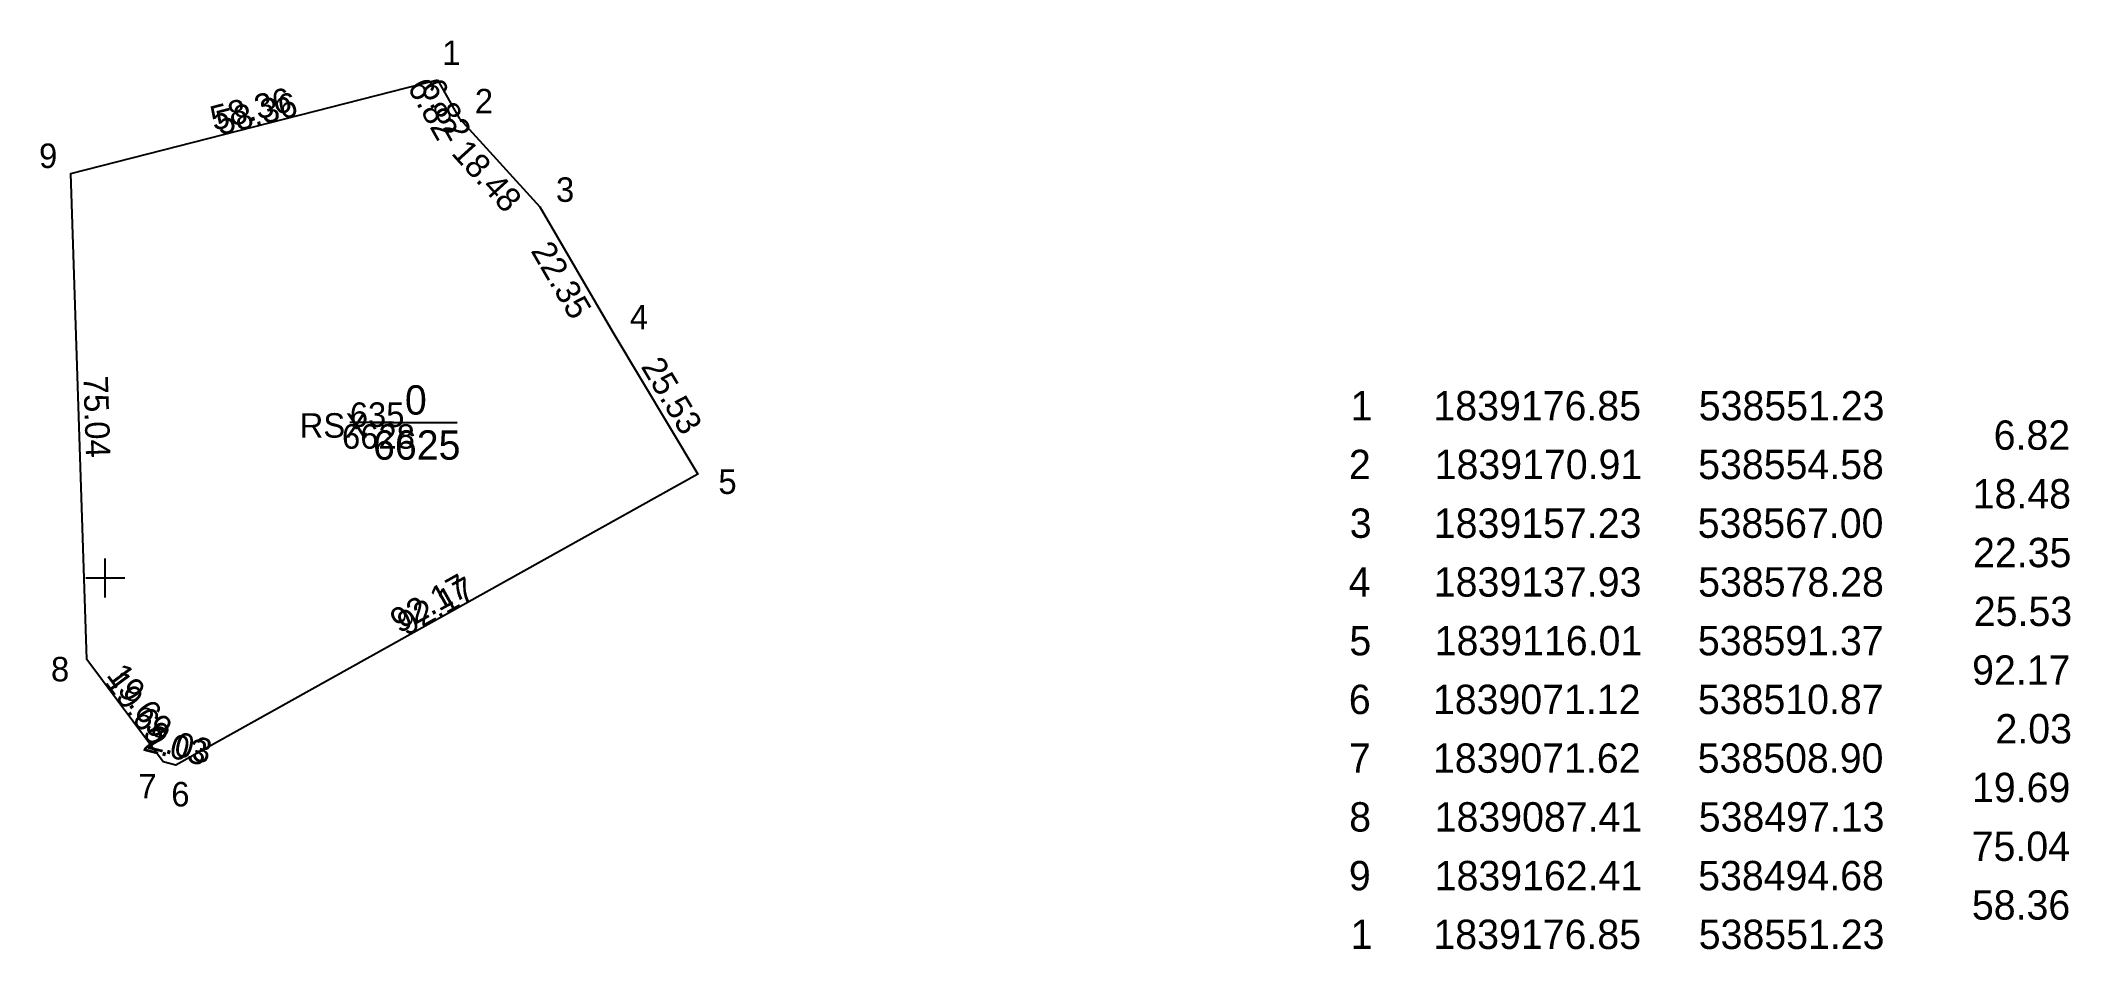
# Model space of a CAD drawing. Extents: x 538490 to 538803, y 1839043 to 1839183.
import ezdxf

# ---------------------------------------------------------------- set-up
doc = ezdxf.new("R2010")
doc.units = 0
for name, color, linetype in [('Level 10', 7, 'Continuous'), ('Level 13', 7, 'Continuous'), ('Level 49', 7, 'Continuous'), ('Level 53', 7, 'Continuous'), ('Level 9', 7, 'Continuous')]:
    doc.layers.add(name, color=color, linetype=linetype)

msp = doc.modelspace()

# ---------------------------------------------------------------- linework, layer by layer
at = {"layer": 'Level 10'}
msp.add_lwpolyline([(538551.23, 1839176.85), (538554.58, 1839170.91), (538567, 1839157.23), (538578.28, 1839137.93), (538591.37, 1839116.01), (538510.87, 1839071.12), (538508.9, 1839071.62), (538497.13, 1839087.41), (538494.68, 1839162.41)], close=True, dxfattribs=at)
at = {"layer": 'Level 9'}
for p, q in [((538554.58, 1839170.91), (538566.99, 1839157.24)), ((538537.7, 1839124.05), (538544.46, 1839124.05)), ((538541.27, 1839123.98), (538554.24, 1839123.98)), ((538500, 1839097), (538500, 1839103)), ((538497, 1839100), (538503, 1839100))]:
    msp.add_line(p, q, dxfattribs=at)

# ---------------------------------------------------------------- texts
at = {"layer": 'Level 13'}
for s, height, p in [('0', 4.53, (538546.2, 1839125.19)), ('.', 4.53, (538539.17, 1839121.71)), ('6625', 4.531, (538541.28, 1839118.24))]:
    msp.add_text(s, height=height, dxfattribs=at).set_placement(p)
at = {"layer": 'Level 49'}
for s, rotation, p in [('58.36', 14.3243, (538516.75, 1839168.98)), ('6.82', 299.4218, (538546.49, 1839175.73)), ('18.48', 312.2361, (538553.21, 1839165.45)), ('22.35', 300.3044, (538565.52, 1839150.48)), ('25.53', 300.8444, (538582.5, 1839132.62)), ('75.04', 271.871, (538496.61, 1839131.12)), ('92.17', 29.1458, (538545.31, 1839091.36)), ('19.69', 306.7012, (538500.06, 1839084.99)), ('2.03', 345.7586, (538505.6, 1839073.39))]:
    msp.add_text(s, height=3.776, rotation=rotation, dxfattribs=at).set_placement(p)
at = {"layer": 'Level 53'}
for s, height, p in [('1', 4.53, (538692.03, 1839124.3)), ('1839176.85', 4.531, (538704.8, 1839124.3)), ('538551.23', 4.531, (538745.71, 1839124.3)), ('6.82', 4.531, (538791.19, 1839119.77)), ('2', 4.53, (538691.76, 1839115.24)), ('1839170.91', 4.531, (538704.99, 1839115.24)), ('538554.58', 4.531, (538745.62, 1839115.24)), ('18.48', 4.531, (538787.95, 1839110.71)), ('3', 4.53, (538691.9, 1839106.18)), ('1839157.23', 4.531, (538704.86, 1839106.18)), ('538567.00', 4.531, (538745.55, 1839106.18)), ('22.35', 4.531, (538788.01, 1839101.65)), ('4', 4.53, (538691.73, 1839097.11)), ('1839137.93', 4.531, (538704.86, 1839097.11)), ('538578.28', 4.531, (538745.62, 1839097.11)), ('25.53', 4.531, (538788.13, 1839092.58)), ('5', 4.53, (538691.84, 1839088.05)), ('1839116.01', 4.531, (538704.99, 1839088.05)), ('538591.37', 4.531, (538745.58, 1839088.05)), ('92.17', 4.531, (538787.87, 1839083.52)), ('6', 4.53, (538691.75, 1839078.99)), ('1839071.12', 4.531, (538704.72, 1839078.99)), ('538510.87', 4.531, (538745.58, 1839078.99)), ('2.03', 4.531, (538791.47, 1839074.46)), ('7', 4.53, (538691.77, 1839069.93)), ('1839071.62', 4.531, (538704.72, 1839069.93)), ('538508.90', 4.531, (538745.55, 1839069.93)), ('19.69', 4.531, (538787.85, 1839065.4)), ('8', 4.53, (538691.81, 1839060.86)), ('1839087.41', 4.531, (538704.99, 1839060.86)), ('538497.13', 4.531, (538745.71, 1839060.86)), ('75.04', 4.531, (538787.8, 1839056.33)), ('9', 4.53, (538691.76, 1839051.8)), ('1839162.41', 4.531, (538704.99, 1839051.8)), ('538494.68', 4.531, (538745.62, 1839051.8)), ('58.36', 4.531, (538787.83, 1839047.27)), ('1', 4.53, (538692.03, 1839042.74)), ('1839176.85', 4.531, (538704.8, 1839042.74)), ('538551.23', 4.531, (538745.71, 1839042.74))]:
    msp.add_text(s, height=height, dxfattribs=at).set_placement(p)
at = {"layer": 'Level 9'}
for s, height, p in [('1', 3.78, (538551.96, 1839179.13)), ('2', 3.78, (538556.98, 1839171.67)), ('9', 3.78, (538489.78, 1839163.24)), ('3', 3.78, (538569.49, 1839158.02)), ('4', 3.78, (538580.88, 1839138.35)), ('RSX', 3.776, (538529.97, 1839121.64)), ('635', 3.776, (538537.7, 1839123.3)), ('6628', 3.776, (538536.5, 1839119.93)), ('5', 3.78, (538594.54, 1839112.95)), ('8', 3.78, (538491.62, 1839084.03)), ('7', 3.78, (538505.11, 1839065.97)), ('6', 3.78, (538510.17, 1839064.74))]:
    msp.add_text(s, height=height, dxfattribs=at).set_placement(p)
for s, rotation, p in [('58.36', 14.3243, (538517.66, 1839168.27)), ('6.82', 299.4218, (538548.5, 1839175.67)), ('92.17', 29.1458, (538546.39, 1839090.93)), ('19.69', 306.7012, (538499.76, 1839083.89)), ('2.03', 345.7586, (538506.31, 1839073.7))]:
    msp.add_text(s, height=3.776, rotation=rotation, dxfattribs=at).set_placement(p)

doc.saveas('drawing.dxf')
